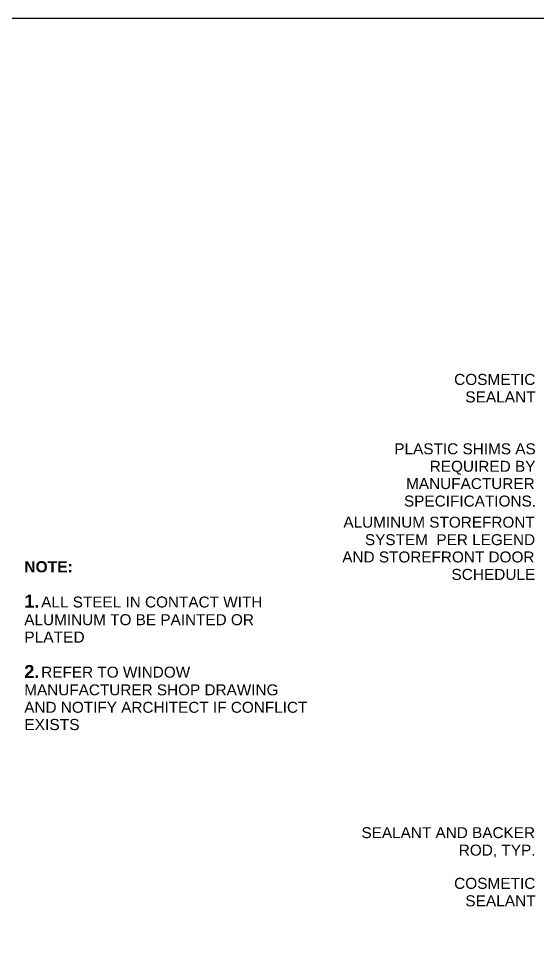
# Model space of a CAD drawing. Header units: inches. Extents: x -6061 to 13621, y -296 to 7483.
# Drawn here: x 1153.3 to 1369.6, y 7098.8 to 7482.9 of the extents above; entities that cross this region are included whole.
import ezdxf

# ---------------------------------------------------------------- set-up
doc = ezdxf.new("R2010")
doc.units = ezdxf.units.IN
doc.header["$MEASUREMENT"] = 0
doc.layers.get('0').update_dxf_attribs({"linetype": 'CONTINUOUS'})
doc.styles.add('Arial$001H0', font='arial.ttf')
doc.styles.add('Arial$101H0', font='arialbd.ttf')

msp = doc.modelspace()

# ---------------------------------------------------------------- linework, layer by layer
msp.add_lwpolyline([(942.03243, 6894.15051), (1774.33243, 6894.15051), (1774.33243, 7482.85051), (942.03243, 7482.85051)], close=True)

# ---------------------------------------------------------------- texts
at = {"color": 7, "true_color": 0x000007}
for s, height, style, p in [('COSMETIC ', 4.592541, 'Arial$001H0', (1334.88403, 7330.06093)), ('SEALANT', 4.6073, 'Arial$001H0', (1339.52934, 7322.77271)), ('PLASTIC SHIMS AS ', 4.5712257, 'Arial$001H0', (1309.97593, 7301.14829)), ('REQUIRED BY ', 4.5763522, 'Arial$001H0', (1324.71255, 7293.86005)), ('MANUFACTURER ', 4.5725624, 'Arial$001H0', (1314.86142, 7286.65191)), ('SPECIFICATIONS.', 4.5735417, 'Arial$001H0', (1313.98046, 7279.36367)), ('ALUMINUM STOREFRONT ', 4.565858, 'Arial$001H0', (1288.75193, 7270.55371)), ('SYSTEM  PER LEGEND ', 4.5675099, 'Arial$001H0', (1297.7221, 7263.26549)), ('AND STOREFRONT DOOR ', 4.5657376, 'Arial$001H0', (1288.27141, 7256.05734)), ('NOTE: ', 4.64678, 'Arial$101H0', (1155.78248, 7251.93255)), ('SCHEDULE', 4.592742, 'Arial$001H0', (1333.76281, 7248.76912)), ('1.', 5.399636, 'Arial$101H0', (1155.78248, 7237.19585)), ('ALL STEEL IN CONTACT WITH ', 4.5661795, 'Arial$001H0', (1162.83048, 7237.27594)), ('ALUMINUM TO BE PAINTED OR ', 4.5655677, 'Arial$001H0', (1155.78248, 7229.90767)), ('PLATED', 4.63119, 'Arial$001H0', (1155.78248, 7222.61941)), ('2.', 5.399636, 'Arial$101H0', (1155.78248, 7207.88279)), ('REFER TO WINDOW ', 4.5717117, 'Arial$001H0', (1162.83048, 7208.04297)), ('MANUFACTURER SHOP DRAWING ', 4.5642502, 'Arial$001H0', (1155.78248, 7200.67462)), ('AND NOTIFY ARCHITECT IF CONFLICT ', 4.5640867, 'Arial$001H0', (1155.78248, 7193.3864)), ('EXISTS', 4.638437, 'Arial$001H0', (1155.78248, 7186.17826)), ('SEALANT AND BACKER ', 4.5667783, 'Arial$001H0', (1296.28045, 7141.12753)), ('ROD, TYP.', 4.581619, 'Arial$001H0', (1336.80621, 7133.8393)), ('COSMETIC ', 4.592541, 'Arial$001H0', (1334.88403, 7119.98364)), ('SEALANT', 4.6073, 'Arial$001H0', (1339.52934, 7112.69541))]:
    msp.add_text(s, height=height, dxfattribs=dict(at, style=style)).set_placement(p)

doc.saveas('drawing.dxf')
